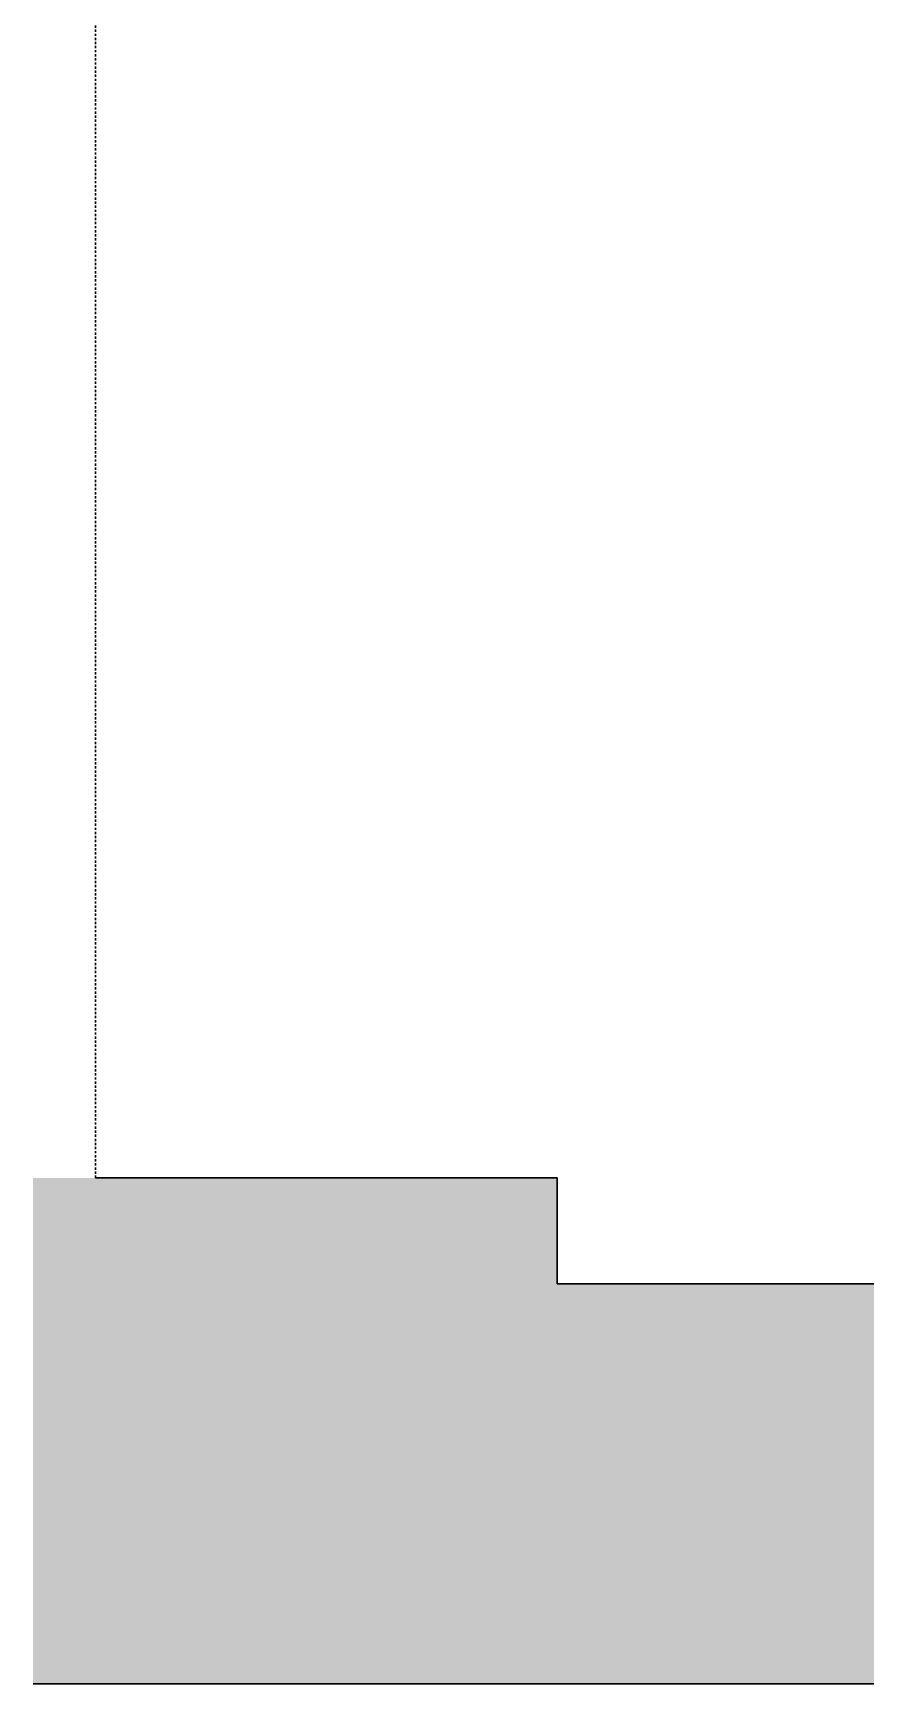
# Model space of a CAD drawing. Header units: inches. Extents: x -1176 to 1551, y -3558 to 978.
# Drawn here: x 799.3 to 845.1, y 91.9 to 182.7 of the extents above; entities that cross this region are included whole.
import ezdxf

# ---------------------------------------------------------------- set-up
doc = ezdxf.new("R2010")
doc.units = ezdxf.units.IN
doc.header["$MEASUREMENT"] = 0
doc.linetypes.add('Demolished', pattern=[0.1875, 0.125, -0.0625])
for name, color, linetype, lineweight in [('A-WALL', 113, 'Continuous', 18), ('A-WALL-PATT', 111, 'Continuous', 18), ('I-WALL', 2, 'Continuous', 18)]:
    doc.layers.add(name, color=color, linetype=linetype, lineweight=lineweight)

msp = doc.modelspace()

# ---------------------------------------------------------------- hatches: boundary and pattern name
at = {"layer": 'A-WALL-PATT', "lineweight": 9}
msp.add_hatch(color=7, dxfattribs=at).paths.add_polyline_path([(828.143, 113.893), (828.143, 119.716), (799.336, 119.716), (799.336, 113.893)], flags=0)
h = msp.add_hatch(color=7, dxfattribs=at)
h.paths.add_polyline_path([(1120.829, 91.893), (1120.829, 113.893), (1049.399, 113.893), (1049.399, 91.893)], flags=0)
h.paths.add_polyline_path([(1229.487, 91.893), (1263.737, 91.893), (1263.737, 113.893), (1161.829, 113.893), (1161.829, 91.893), (1221.487, 91.893)], flags=0)
h.paths.add_polyline_path([(966.336, 91.893), (1006.899, 91.893), (1006.899, 113.893), (966.336, 113.893), (966.336, 112.555)], flags=0)
h.paths.add_polyline_path([(1329.149, 91.893), (1329.149, 113.893), (1290.237, 113.893), (1290.237, 91.893), (1312.047, 91.893)], flags=0)
h.paths.add_polyline_path([(562.75, 91.893), (635.431, 91.893), (635.431, 113.893), (562.75, 113.893)], flags=0)
h.paths.add_polyline_path([(747.85, 91.893), (756.836, 91.893), (756.836, 113.893), (677.931, 113.893), (677.931, 91.893)], flags=0)
h.paths.add_polyline_path([(890.513, 91.893), (923.836, 91.893), (923.836, 113.893), (890.513, 113.893), (890.513, 112.555)], flags=0)
h.paths.add_polyline_path([(799.336, 91.893), (848.013, 91.893), (848.013, 113.893), (799.336, 113.893), (799.336, 112.555)], flags=0)
h.paths.add_polyline_path([(520.25, 91.893), (520.25, 113.893), (480.776, 113.893), (480.776, 91.893)], flags=0)

# ---------------------------------------------------------------- linework, layer by layer
at = {"layer": 'A-WALL', "color": 8, "lineweight": 30}
for p, q in [((828.143, 119.716), (802.776, 119.716)), ((828.143, 113.893), (828.143, 119.716)), ((848.013, 113.893), (828.143, 113.893)), ((799.336, 91.893), (848.013, 91.893))]:
    msp.add_line(p, q, dxfattribs=at)
at = {"layer": 'I-WALL', "color": 10, "linetype": 'Demolished', "lineweight": 30}
msp.add_line((802.776, 119.716), (802.776, 356.509), dxfattribs=at)

doc.saveas('drawing.dxf')
